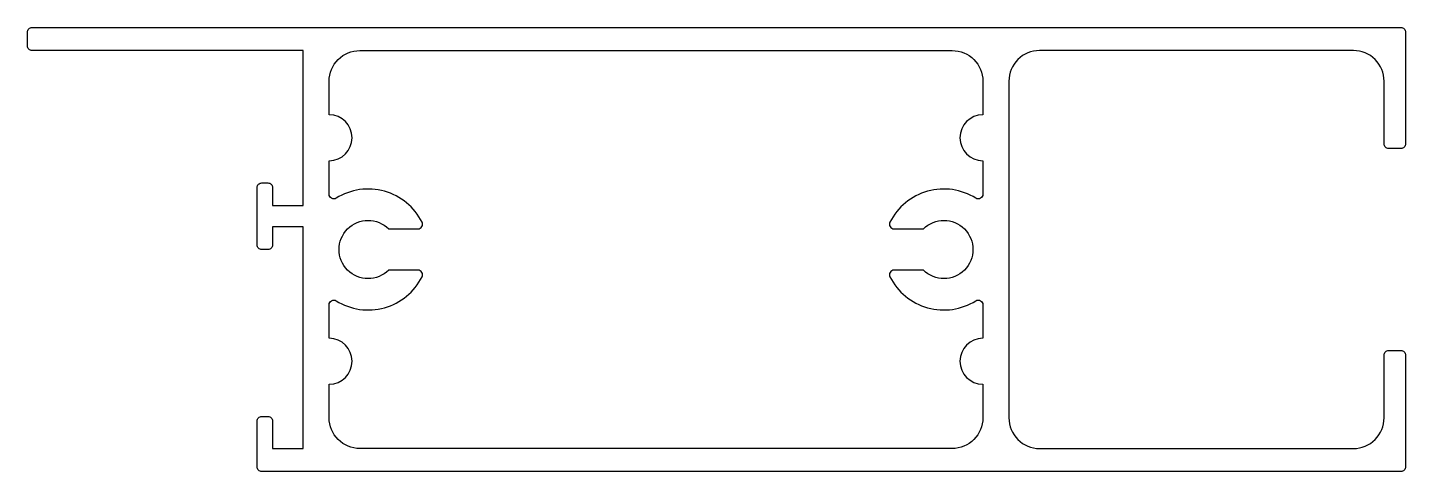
# Model space of a CAD drawing. Extents: x 103.3 to 193.3, y 203.5 to 232.5.
import ezdxf

# ---------------------------------------------------------------- set-up
doc = ezdxf.new("R2010")
doc.units = 0
doc.layers.get('0').update_dxf_attribs({"linetype": 'CONTINUOUS'})

msp = doc.modelspace()

# ---------------------------------------------------------------- linework, layer by layer
for points in [[(192.178, 211.368), (192.978, 211.368, -0.414214), (193.278, 211.068), (193.278, 203.768, -0.414214), (192.978, 203.468), (118.578, 203.468, -0.414214), (118.278, 203.768), (118.278, 206.768, -0.414214), (118.578, 207.068), (118.978, 207.068, -0.414214), (119.278, 206.768), (119.278, 204.968), (121.278, 204.968), (121.278, 219.443), (119.278, 219.443), (119.278, 218.268, -0.414214), (118.978, 217.968), (118.578, 217.968, -0.414214), (118.278, 218.268), (118.278, 222.018, -0.414214), (118.578, 222.318), (118.978, 222.318, -0.414214), (119.278, 222.018), (119.278, 220.843), (121.278, 220.843), (121.278, 230.968), (103.578, 230.968, -0.414214), (103.278, 231.268), (103.278, 232.168, -0.414214), (103.578, 232.468), (192.978, 232.468, -0.414214), (193.278, 232.168), (193.278, 224.868, -0.414214), (192.978, 224.568), (192.178, 224.568, -0.414214), (191.878, 224.868), (191.878, 228.968, 0.414214), (189.878, 230.968), (169.378, 230.968, 0.414214), (167.378, 228.968), (167.378, 206.968, 0.414214), (169.378, 204.968), (189.878, 204.968, 0.414214), (191.878, 206.968), (191.878, 211.068, -0.414214)], [(163.678, 204.968), (124.978, 204.968, -0.414214), (122.978, 206.968), (122.978, 209.166, 1), (122.978, 212.166), (122.978, 214.363, -0.588844), (123.437, 214.617, 0.44048), (129.051, 216.183, 0.559314), (128.784, 216.618), (126.865, 216.618, -2.397759), (126.865, 219.318), (128.784, 219.318, 0.559314), (129.051, 219.754, 0.44048), (123.437, 221.319, -0.588844), (122.978, 221.574), (122.978, 223.771, 1), (122.978, 226.771), (122.978, 228.968, -0.414214), (124.978, 230.968), (163.678, 230.968, -0.414214), (165.678, 228.968), (165.678, 226.771, 1), (165.678, 223.771), (165.678, 221.574, -0.588844), (165.219, 221.319, 0.44048), (159.605, 219.754, 0.559314), (159.872, 219.318), (161.791, 219.318, -2.397759), (161.791, 216.618), (159.872, 216.618, 0.559314), (159.605, 216.183, 0.44048), (165.219, 214.617, -0.588844), (165.678, 214.363), (165.678, 212.166, 1), (165.678, 209.166), (165.678, 206.968, -0.414214)]]:
    msp.add_lwpolyline(points, format="xyb", close=True)

doc.saveas('drawing.dxf')
